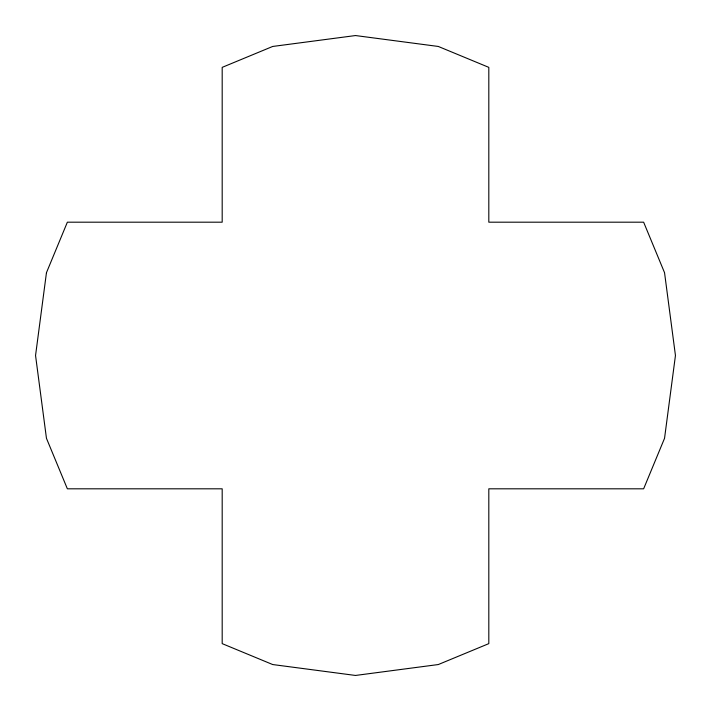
<?xml version="1.0" encoding="UTF-8"?>
<svg xmlns="http://www.w3.org/2000/svg" width="711" height="711" viewBox="0 0 711 711"><rect width="100%" height="100%" fill="white"/><g stroke="black" fill="none" stroke-linecap="round" stroke-linejoin="round"><path stroke-width="1.07" d="M46.455 272.695L35.55 355.5L46.455 438.305L67.367 488.812L222.188 488.812L222.188 643.633L272.695 664.545L355.5 675.45L438.305 664.545L488.812 643.633L488.812 488.812L643.633 488.812L664.545 438.305L675.45 355.5L664.545 272.695L643.633 222.188L488.812 222.188L488.812 67.367L438.305 46.455L355.5 35.55L272.695 46.455L222.188 67.367L222.188 222.188L67.367 222.188L46.455 272.695"/></g></svg>
